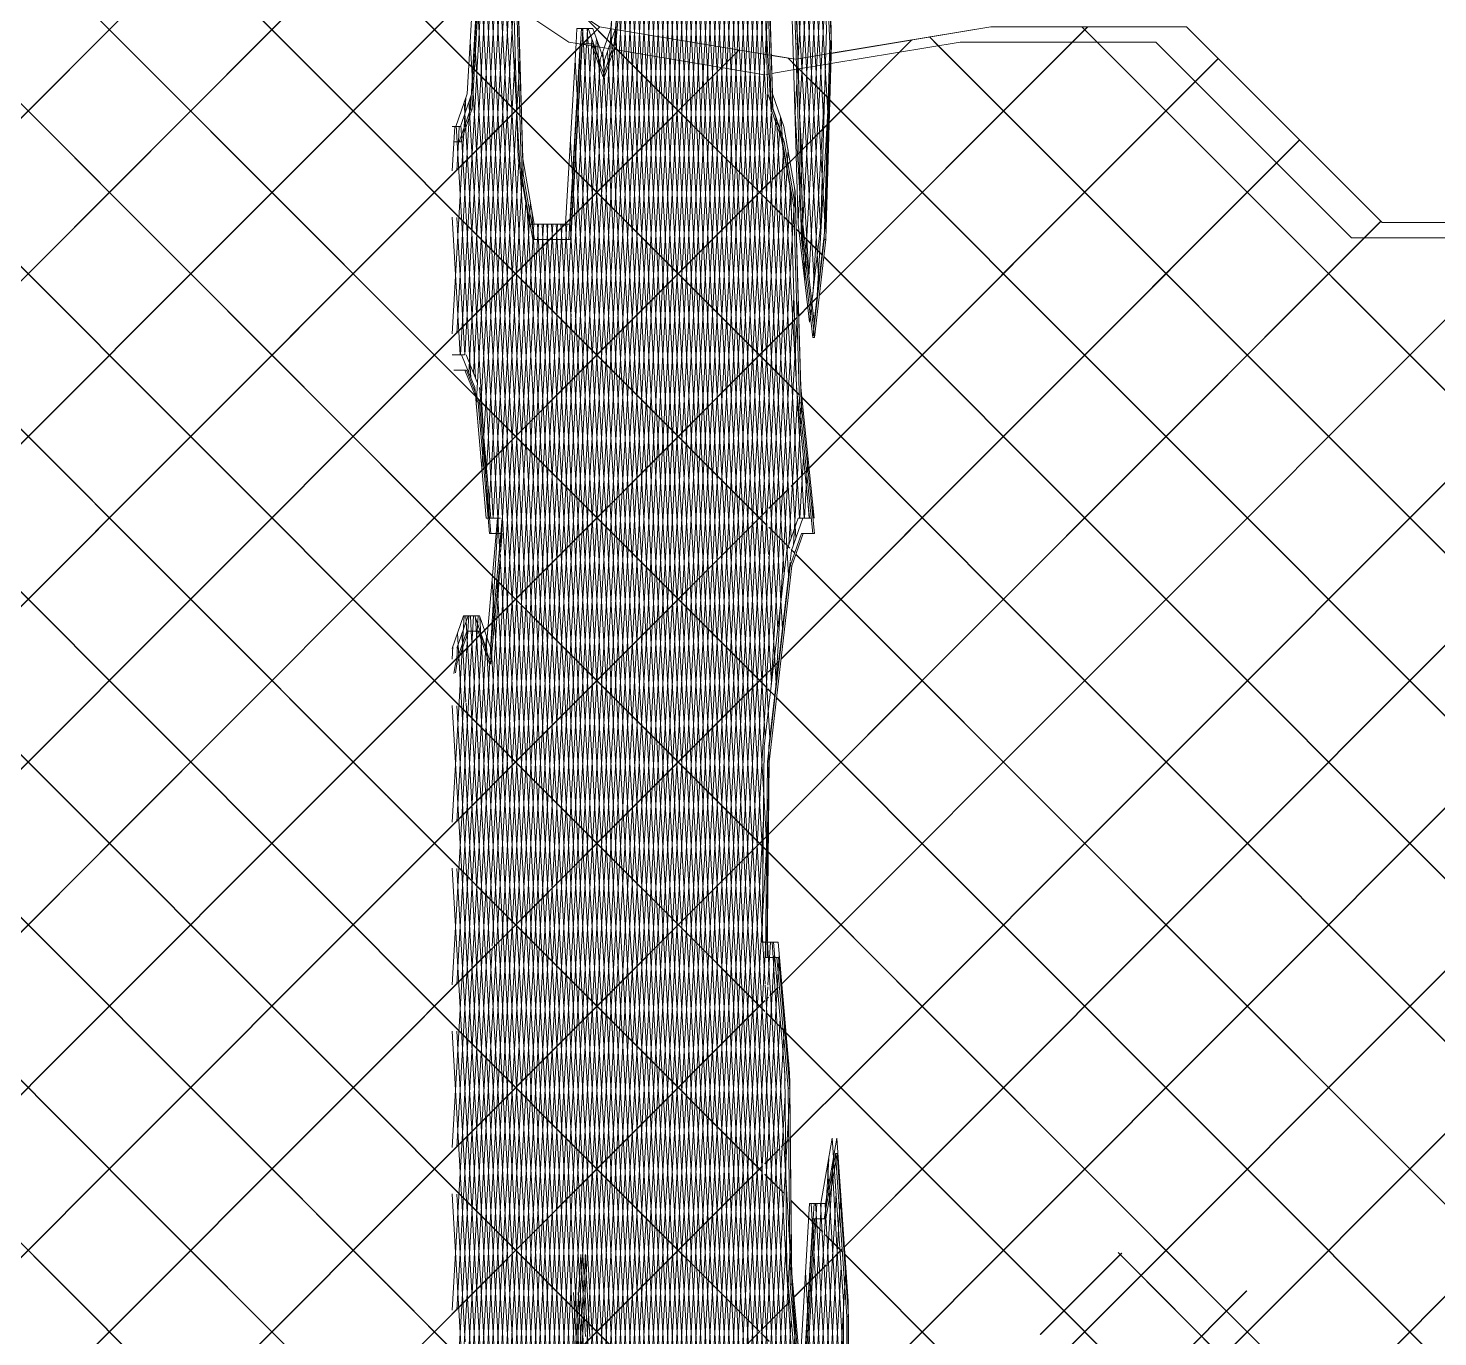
# Model space of a CAD drawing. Header units: millimetres. Extents: x -12186 to 152825, y -4386 to 9463.
# Drawn here: x 121630 to 122309, y 4770 to 5401 of the extents above; entities that cross this region are included whole.
import ezdxf

# ---------------------------------------------------------------- set-up
doc = ezdxf.new("R2010")
doc.units = ezdxf.units.MM
doc.layers.add('G-IMPT', color=8, linetype='Continuous', lineweight=5)
doc.layers.add('L-PLNT', color=71, linetype='Continuous', lineweight=5)

# ---------------------------------------------------------------- blocks, each defined once
blk = doc.blocks.new('SVA_Shades of Green Tree - Australian_Tree_based_on_Leopard_Tree_2901-V502-Section 4')
at = {"layer": 'G-IMPT'}
for p, q in [((-37529.92, 5079.98), (-38422.83, 5974.38)), ((-37530.05, 5079.98), (-38420.48, 5971.9)), ((-37530.71, 5067.74), (-37478.25, 5973.54)), ((-37528.49, 5067.74), (-37476.51, 5965.41)), ((-37449.4, 5111.18), (-37498.95, 5966.86)), ((-37456.48, 4684.45), (-37530.04, 5954.66)), ((-37452.43, 5085.05), (-37503.08, 5959.69)), ((-37453.82, 5147.27), (-37500.58, 5954.88)), ((-37447.18, 5111.18), (-37496.31, 5959.46)), ((-37530.05, 5001.55), (-38475.28, 5948.37)), ((-37529.92, 5001.55), (-38475.15, 5948.37)), ((-37530.05, 5315.26), (-38161.72, 5947.99)), ((-37529.92, 5315.26), (-38161.59, 5947.99)), ((-37454.26, 4684.45), (-37527.66, 5951.79)), ((-37530.71, 4989.31), (-37475.21, 5947.52)), ((-37530.71, 5303.02), (-37493.4, 5947.14)), ((-37455.45, 5058.91), (-37506.77, 5944.96)), ((-37453.24, 5058.91), (-37504.48, 5943.74)), ((-37446.37, 5137.32), (-37492.99, 5942.42)), ((-37528.49, 4989.31), (-37473.5, 5938.8)), ((-37528.49, 5303.02), (-37491.69, 5938.42)), ((-37637.87, 5031.12), (-38522.27, 5917)), ((-37552.4, 4945.63), (-38522.14, 5917)), ((-37530.05, 5236.83), (-38208.7, 5916.62)), ((-37529.92, 5236.83), (-38208.57, 5916.62)), ((-37530.71, 5224.59), (-37490.68, 5915.78)), ((-37528.74, 4944.79), (-37472.49, 5916.16)), ((-37456.48, 4998.27), (-37509.79, 5918.82)), ((-37454.74, 5006.39), (-37507.5, 5917.46)), ((-37528.49, 5224.59), (-37488.97, 5907.06)), ((-37526.53, 4944.79), (-37470.78, 5907.44)), ((-37453.39, 4709.57), (-37522.77, 5907.68)), ((-37529.92, 5158.4), (-38275.07, 5904.8)), ((-37530.64, 5147.27), (-37486.82, 5903.95)), ((-37450.83, 4743.73), (-37518.02, 5903.95)), ((-37448.26, 4777.89), (-37513.48, 5903.95)), ((-37442.87, 5155.24), (-37486.22, 5903.95)), ((-37604.6, 4919.49), (-38581.42, 5897.96)), ((-37604.73, 4919.49), (-38577.32, 5893.72)), ((-37530.05, 5158.4), (-38267.81, 5897.4)), ((-37528.52, 5145.62), (-37485.03, 5896.56)), ((-37525.71, 4918.65), (-37469.05, 5897.11)), ((-37451.18, 4709.57), (-37519.92, 5896.56)), ((-37448.61, 4743.73), (-37515.37, 5896.56)), ((-37444.16, 5137.32), (-37488.09, 5896.07)), ((-37452.53, 5360.39), (-37483.58, 5896.56)), ((-37478.46, 4985.62), (-37530.71, 5887.77)), ((-37476.25, 4985.62), (-37528.49, 5887.77)), ((-37523.5, 4918.65), (-37467.29, 5889.24)), ((-37655.19, 4891.61), (-38637.1, 5875.17)), ((-37655.06, 4891.61), (-38636.98, 5875.17)), ((-37522.79, 4890.76), (-37465.83, 5874.33)), ((-37520.57, 4890.76), (-37464.21, 5864.1)), ((-37705.31, 4863.38), (-38648.29, 5807.95)), ((-37705.18, 4863.38), (-38648.17, 5807.95)), ((-37481.81, 4964.99), (-37530.71, 5809.34)), ((-37479.59, 4964.99), (-37528.49, 5809.34)), ((-37519.88, 4862.54), (-37465.18, 5807.11)), ((-37428.81, 5304.62), (-37454.82, 5753.84)), ((-37426.76, 5307.56), (-37452.61, 5753.84)), ((-37517.66, 4862.54), (-37468.22, 5716.29)), ((-37497.26, 4861.01), (-37448.68, 5699.9)), ((-37431.84, 5278.48), (-37456.34, 5701.56)), ((-37429.62, 5278.48), (-37454.12, 5701.56)), ((-37495.04, 4861.01), (-37446.96, 5691.3)), ((-37507.85, 4991.9), (-37467.45, 5689.44)), ((-37505.63, 4991.9), (-37465.79, 5679.94)), ((-37496.19, 4801.04), (-37445.66, 5673.66)), ((-37427.19, 5355.16), (-37445.62, 5673.34)), ((-37493.98, 4801.04), (-37443.93, 5665.16)), ((-37483.19, 4910.37), (-37526.14, 5652.07)), ((-37480.97, 4910.37), (-37523.76, 5649.2)), ((-37425.25, 5359.83), (-37441.63, 5642.69)), ((-38342.94, 4827.56), (-37534.4, 5637.45)), ((-37482.88, 4826.71), (-37529.79, 5636.6)), ((-37503.86, 4982.38), (-37465.8, 5639.54)), ((-38343.07, 4827.56), (-37541.91, 5630.05)), ((-37480.67, 4826.71), (-37527.17, 5629.6)), ((-37501.64, 4982.38), (-37464.13, 5630.04)), ((-37501.51, 4944.44), (-37464.15, 5589.64)), ((-37499.17, 4906.5), (-37459.62, 5589.43)), ((-37496.95, 4906.5), (-37457.83, 5582.03)), ((-37499.3, 4944.44), (-37462.51, 5579.68)), ((-37441.1, 5360.2), (-37430.84, 5537.4)), ((-37438.88, 5360.2), (-37429.25, 5526.62)), ((-37455.45, 4940.29), (-37489.37, 5525.91)), ((-37439.59, 5307.92), (-37429.66, 5479.23)), ((-37307.83, 4766.41), (-36595.25, 5480.18)), ((-37307.95, 4766.41), (-36602.76, 5472.79)), ((-37266.08, 4729.79), (-36518.81, 5478.32)), ((-37437.37, 5307.92), (-37427.98, 5470.03)), ((-37266.21, 4729.79), (-36527.36, 5469.88)), ((-37199.53, 4718.03), (-36451.7, 5467.12)), ((-38315.8, 4776.31), (-37629.06, 5464.21)), ((-37522.06, 5463.61), (-37527.52, 5400.71)), ((-37484.46, 4775.47), (-37524.29, 5463.36)), ((-37482.24, 4775.47), (-37522.08, 5463.36)), ((-38315.92, 4776.31), (-37639.49, 5453.89)), ((-37199.66, 4718.03), (-36460.25, 5458.68)), ((-38287.6, 4726.13), (-37582.07, 5432.84)), ((-37486.09, 4725.28), (-37527.02, 5432)), ((-37483.88, 4725.28), (-37524.8, 5431.84)), ((-37436.6, 5281), (-37427.6, 5436.46)), ((-37434.39, 5281), (-37425.92, 5427.26)), ((-38287.73, 4726.13), (-37592.5, 5422.52)), ((-37602.28, 5243.44), (-37591.93, 5422.15)), ((-37600.07, 5243.44), (-37589.8, 5420.72)), ((-37598.24, 5234.86), (-37587.56, 5419.23)), ((-37593.64, 5423.28), (-37596.77, 5369.26)), ((-37551.57, 4679.43), (-37594.68, 5423.98)), ((-37549.35, 4679.43), (-37592.38, 5422.44)), ((-37549.21, 4717.19), (-37589.96, 5420.83)), ((-37547, 4717.19), (-37587.66, 5419.29)), ((-37482.34, 4961.68), (-37455.66, 5422.49)), ((-37596.02, 5234.86), (-37585.43, 5417.8)), ((-37594.6, 5219.23), (-37583.19, 5416.31)), ((-37592.39, 5219.23), (-37581.06, 5414.89)), ((-37591.88, 5187.86), (-37578.82, 5413.39)), ((-37589.66, 5187.86), (-37576.68, 5411.97)), ((-37545.35, 4728.95), (-37585.23, 5417.67)), ((-37543.14, 4728.95), (-37582.93, 5416.14)), ((-37542.93, 4765.56), (-37580.51, 5414.52)), ((-37557.38, 5053.32), (-37578.21, 5412.98)), ((-37480.13, 4961.68), (-37454, 5412.89)), ((-37528.54, 5392.17), (-37543.05, 5406.71)), ((-37528.51, 5392.27), (-37542.92, 5406.71)), ((-37530.71, 5381.45), (-37529.29, 5405.86)), ((-37528.49, 5381.45), (-37527.12, 5405.08)), ((-37936.36, 4999.54), (-37535.04, 5401.53)), ((-37543.66, 5393.1), (-37543.22, 5400.71)), ((-37543.59, 5393.09), (-37535.17, 5401.53)), ((-37542.93, 5392.98), (-37543.38, 5400.71)), ((-37541.43, 5393.31), (-37541, 5400.71)), ((-37540.73, 5393.31), (-37541.16, 5400.71)), ((-37527.52, 5400.71), (-37530.91, 5390.97)), ((-37506.47, 4998.69), (-37529.75, 5400.68)), ((-37527.54, 5400.27), (-37453.28, 5387.88)), ((-37527.54, 5400.25), (-37453.28, 5387.86)), ((-37504.25, 4998.69), (-37527.52, 5400.48)), ((-37429.39, 5272.07), (-37300.12, 5401.55)), ((-37307.63, 5394.16), (-37300.25, 5401.55)), ((-37295.63, 5394.16), (-37303.01, 5401.55)), ((-36833.81, 4931.68), (-37302.88, 5401.55)), ((-37936.48, 4999.54), (-37543.59, 5393.09)), ((-37570.59, 4929.51), (-37597.52, 5394.53)), ((-37568.38, 4929.51), (-37595.31, 5394.53)), ((-37570.43, 4930.84), (-37543.66, 5393.1)), ((-37567.4, 4904.71), (-37539.16, 5392.35)), ((-37544.36, 5393.22), (-37549.39, 5306.35)), ((-37548.91, 5264.17), (-37541.46, 5392.73)), ((-37530.71, 5181.92), (-37542.93, 5392.98)), ((-37528.49, 5181.92), (-37540.69, 5392.6)), ((-37539.16, 5392.35), (-37538.96, 5395.78)), ((-37538.34, 5392.21), (-37538.47, 5394.36)), ((-37530.71, 5260.34), (-37538.34, 5392.21)), ((-37537.09, 5389.73), (-37536.96, 5391.98)), ((-37536.96, 5391.98), (-37536.74, 5395.78)), ((-37536.11, 5391.84), (-37536.25, 5394.36)), ((-37535.76, 5385.9), (-37536.11, 5391.84)), ((-37452.79, 5316.42), (-37528.06, 5391.82)), ((-37526.63, 5390.26), (-37528.05, 5391.68)), ((-37429.37, 5272.21), (-37307.63, 5394.16)), ((-37424.64, 5355.25), (-37384.76, 5395.2)), ((-37390.81, 5389.27), (-37384.89, 5395.2)), ((-37372.16, 5392.38), (-37376.39, 5396.62)), ((-36886.01, 4905.55), (-37376.26, 5396.62)), ((-36886.14, 4905.55), (-37372.16, 5392.38)), ((-37183.09, 5281.43), (-37295.63, 5394.16)), ((-37588.67, 5164.81), (-37575.81, 5386.92)), ((-37574.15, 5377.32), (-37573.66, 5385.82)), ((-37565.18, 4904.71), (-37537.2, 5387.91)), ((-37564.37, 4878.57), (-37535.01, 5385.55)), ((-37530.71, 5103.49), (-37547.03, 5385.36)), ((-37542.03, 5337.24), (-37544.81, 5385.36)), ((-37537.2, 5387.91), (-37537.09, 5389.73)), ((-37535.61, 5383.35), (-37535.76, 5385.9)), ((-37530.71, 5338.77), (-37533.64, 5389.48)), ((-37533.19, 5378.81), (-37532.8, 5385.55)), ((-37531.15, 5384.67), (-37531.43, 5389.48)), ((-37528.49, 5338.77), (-37531.15, 5384.67)), ((-37529.92, 5328.22), (-37467.92, 5390.33)), ((-37452.79, 5316.29), (-37526.63, 5390.26)), ((-37476.48, 5381.89), (-37468.05, 5390.33)), ((-37452.53, 5387.76), (-37440.96, 5385.83)), ((-37452.53, 5387.74), (-37441.09, 5385.83)), ((-37440.36, 5382.27), (-37444.47, 5386.39)), ((-37440.36, 5382.41), (-37444.34, 5386.39)), ((-37440.46, 5385.93), (-37424.41, 5388.61)), ((-37440.46, 5385.91), (-37424.42, 5388.59)), ((-37434.86, 5188.16), (-37237.15, 5386.2)), ((-37424.64, 5355.38), (-37390.81, 5389.27)), ((-37248.31, 5375.16), (-37237.28, 5386.2)), ((-37586.45, 5164.81), (-37574.15, 5377.32)), ((-37563.36, 4817.56), (-37530.71, 5381.45)), ((-37562.15, 4878.57), (-37533.26, 5377.59)), ((-37561.15, 4817.56), (-37528.49, 5381.45)), ((-37528.49, 5260.34), (-37535.61, 5383.35)), ((-37530.05, 5328.22), (-37476.48, 5381.89)), ((-37425.04, 5367.06), (-37440.36, 5382.41)), ((-37425.04, 5366.93), (-37439.27, 5381.18)), ((-37434.87, 5188.28), (-37248.31, 5375.16)), ((-37432.58, 5272.09), (-37426.62, 5374.96)), ((-37425.22, 5360.94), (-37424.4, 5374.96)), ((-37606.24, 5253.62), (-37599.65, 5367.34)), ((-37588.76, 5164.81), (-37600.37, 5365.27)), ((-37597.87, 5360.47), (-37598.15, 5365.27)), ((-37597.83, 5360.61), (-37597.44, 5367.34)), ((-37476.46, 4984.83), (-37454.15, 5370.21)), ((-37452.41, 5361.86), (-37451.99, 5369.11)), ((-36938.34, 4879.41), (-37424.33, 5366.21)), ((-36938.22, 4879.41), (-37424.32, 5366.34)), ((-37604.01, 5253.75), (-37597.83, 5360.61)), ((-37586.54, 5164.81), (-37597.87, 5360.47)), ((-37475.33, 4926.01), (-37450.3, 5358.26)), ((-37474.25, 4984.83), (-37452.53, 5359.77)), ((-37452.5, 5360.34), (-37452.43, 5361.59)), ((-37440.65, 5155.24), (-37452.49, 5359.74)), ((-37438.88, 5164.81), (-37450.04, 5357.52)), ((-37448.43, 5352.21), (-37448.08, 5358.26)), ((-37447.33, 5349.06), (-37447.82, 5357.52)), ((-37436.44, 5279.63), (-37441.09, 5359.86)), ((-37434.23, 5279.63), (-37438.88, 5359.86)), ((-37430.36, 5272.09), (-37425.22, 5360.94)), ((-37424.98, 5355.16), (-37425.25, 5359.83)), ((-37606.24, 5332.05), (-37604.99, 5353.53)), ((-37597.21, 5232.33), (-37604.26, 5354.07)), ((-37603.21, 5346.13), (-37602.78, 5353.53)), ((-37601.77, 5349.27), (-37602.05, 5354.07)), ((-37473.11, 4926.01), (-37448.54, 5350.39)), ((-37448.54, 5350.39), (-37448.43, 5352.21)), ((-37439.16, 5340.84), (-37425.4, 5354.62)), ((-37439.15, 5340.71), (-37425.4, 5354.49)), ((-37604.01, 5332.18), (-37603.21, 5346.13)), ((-37595, 5232.33), (-37601.77, 5349.27)), ((-37530.71, 5025.06), (-37549.3, 5346.15)), ((-37528.49, 5025.06), (-37547.09, 5346.15)), ((-37447.89, 5096.68), (-37197.99, 5347)), ((-37447.19, 5346.51), (-37447.33, 5349.06)), ((-37447.07, 5344.48), (-37447.19, 5346.51)), ((-37436.66, 5164.81), (-37447.01, 5343.44)), ((-37209.15, 5335.95), (-37198.12, 5347)), ((-37601.61, 4862.84), (-37574.18, 5336.62)), ((-37572.14, 5333.54), (-37571.96, 5336.62)), ((-37528.49, 5103.49), (-37542.01, 5336.95)), ((-37510, 4981.27), (-37530.71, 5338.77)), ((-37507.79, 4981.27), (-37528.49, 5338.77)), ((-37474.19, 4867.2), (-37446.68, 5342.21)), ((-37444.94, 5333.99), (-37444.77, 5336.95)), ((-37444.76, 5337.17), (-37444.47, 5342.21)), ((-37444.47, 5335.52), (-37439.16, 5340.84)), ((-37444.45, 5335.41), (-37439.15, 5340.71)), ((-37572.44, 5328.4), (-37572.14, 5333.54)), ((-37471.98, 4867.2), (-37444.94, 5333.99)), ((-37452.06, 5327.92), (-37447.15, 5332.83)), ((-37452.06, 5327.79), (-37447.15, 5332.7)), ((-37447.87, 5096.83), (-37209.15, 5335.95)), ((-37446.82, 5333.16), (-37445.1, 5334.89)), ((-37446.82, 5333.03), (-37445.08, 5334.78)), ((-37875.58, 4982.11), (-37530.05, 5328.22)), ((-37875.45, 4982.11), (-37529.92, 5328.22)), ((-37582.87, 5148.34), (-37572.44, 5328.4)), ((-37530.05, 5249.79), (-37452.72, 5327.25)), ((-37529.92, 5249.79), (-37452.72, 5327.12)), ((-37442.92, 5313.11), (-37443.57, 5324.32)), ((-37440.71, 5313.11), (-37441.36, 5324.32)), ((-37598.21, 4843.19), (-37570.77, 5317.02)), ((-37568.85, 5311.98), (-37568.56, 5317.02)), ((-37470.72, 4848.71), (-37443.28, 5322.61)), ((-37441.52, 5314.68), (-37441.35, 5317.57)), ((-37441.35, 5317.57), (-37441.06, 5322.61)), ((-37602.4, 5243.44), (-37606.24, 5309.75)), ((-37603.84, 5306.58), (-37604.01, 5309.62)), ((-37541.49, 4819.22), (-37570.1, 5313.14)), ((-37569.03, 5308.8), (-37568.85, 5311.98)), ((-37567.3, 5303.07), (-37567.88, 5313.14)), ((-37523.24, 5308.43), (-37530.05, 5315.26)), ((-37523.24, 5308.56), (-37529.92, 5315.26)), ((-37468.51, 4848.71), (-37441.6, 5313.23)), ((-37447.31, 5310.94), (-37451.89, 5315.52)), ((-37447.31, 5310.81), (-37451.89, 5315.39)), ((-37441.69, 5305.3), (-37446.41, 5310.04)), ((-37441.69, 5305.18), (-37446.41, 5309.91)), ((-37332.69, 4820.06), (-36843.33, 5310.24)), ((-37332.56, 4820.06), (-36839.47, 5313.98)), ((-37600.18, 5243.44), (-37603.81, 5306.17)), ((-37596, 4843.19), (-37569.03, 5308.8)), ((-37595.47, 4733.66), (-37562.31, 5306.35)), ((-37594.26, 4676.15), (-37557.76, 5306.35)), ((-37591.4, 4647.11), (-37553.22, 5306.35)), ((-37586.99, 4958.54), (-37566.85, 5306.35)), ((-37567.06, 5298.96), (-37567.3, 5303.07)), ((-37539.44, 4862.13), (-37565.16, 5306.35)), ((-37565.06, 5298.96), (-37564.63, 5306.35)), ((-37562.52, 5298.96), (-37562.95, 5306.35)), ((-37562.86, 4747.85), (-37530.71, 5303.02)), ((-37560.64, 4747.85), (-37528.49, 5303.02)), ((-37536.97, 4897.97), (-37560.62, 5306.35)), ((-37560.52, 5298.96), (-37560.09, 5306.35)), ((-37557.98, 5298.96), (-37558.41, 5306.35)), ((-37534.51, 4933.82), (-37556.08, 5306.35)), ((-37555.98, 5298.96), (-37555.55, 5306.35)), ((-37553.44, 5298.96), (-37553.86, 5306.35)), ((-37532.04, 4969.66), (-37551.57, 5306.95)), ((-37551.44, 5298.96), (-37551.01, 5306.35)), ((-37529.82, 4969.66), (-37549.36, 5306.95)), ((-37438.97, 5224.15), (-37523.19, 5308.51)), ((-37438.96, 5224.02), (-37523.18, 5308.38)), ((-37453.95, 5012.18), (-37158.84, 5307.79)), ((-37447.91, 4939.81), (-37081.14, 5307.19)), ((-37437.83, 5301.44), (-37440.55, 5304.16)), ((-37437.83, 5301.31), (-37440.54, 5304.03)), ((-37426.59, 5304.62), (-37426.76, 5307.56)), ((-37410.53, 4898.82), (-37002.84, 5307.19)), ((-37368.02, 4862.97), (-36924.54, 5307.19)), ((-37166.94, 5299.8), (-37158.96, 5307.79)), ((-37594.61, 4788.64), (-37565.06, 5298.96)), ((-37593.26, 4733.66), (-37560.52, 5298.96)), ((-37592.04, 4676.15), (-37555.98, 5298.96)), ((-37589.18, 4647.11), (-37551.44, 5298.96)), ((-37539.28, 4819.22), (-37567.06, 5298.96)), ((-37537.22, 4862.13), (-37562.52, 5298.96)), ((-37534.76, 4897.97), (-37557.98, 5298.96)), ((-37532.29, 4933.82), (-37553.44, 5298.96)), ((-37453.94, 5012.31), (-37166.94, 5299.8)), ((-37447.92, 4939.92), (-37088.65, 5299.8)), ((-37427.88, 5291.47), (-37437.83, 5301.44)), ((-37427.89, 5291.36), (-37437.83, 5301.31)), ((-37410.66, 4898.82), (-37010.35, 5299.8)), ((-37368.15, 4862.97), (-36932.05, 5299.8)), ((-36955.73, 4818.4), (-37427.23, 5290.69)), ((-36955.6, 4818.4), (-37427.22, 5290.81)), ((-36833.93, 4931.68), (-37182.5, 5280.84)), ((-37452.56, 5083.92), (-37441.71, 5271.21)), ((-37440.05, 5261.61), (-37439.56, 5270.11)), ((-37434.28, 5267.3), (-37430.21, 5271.38)), ((-37434.26, 5267.19), (-37430.22, 5271.23)), ((-37568.21, 4930.84), (-37548.97, 5263.05)), ((-37439.33, 5262.24), (-37434.28, 5267.3)), ((-37439.33, 5262.11), (-37434.26, 5267.19)), ((-37512.8, 4951.17), (-37530.71, 5260.34)), ((-37529.87, 5171.41), (-37440.05, 5261.39)), ((-37510.59, 4951.17), (-37528.49, 5260.34)), ((-37515.99, 5185.45), (-37440.05, 5261.52)), ((-37450.34, 5083.92), (-37440.05, 5261.61)), ((-37827.33, 4952.02), (-37530.05, 5249.79)), ((-37827.2, 4952.02), (-37529.92, 5249.79)), ((-37604.01, 5243.44), (-37600.31, 5243.44)), ((-37599.5, 5243.44), (-37593.99, 5229.85)), ((-37454.6, 5161.25), (-37530.05, 5236.83)), ((-37454.6, 5161.38), (-37529.92, 5236.83)), ((-37593.12, 5227.72), (-37587.66, 5164.81)), ((-37565.43, 4624.95), (-37530.71, 5224.59)), ((-37563.22, 4624.95), (-37528.49, 5224.59)), ((-37444.09, 5151.73), (-37439.97, 5222.93)), ((-36964.31, 4748.69), (-37438.21, 5223.39)), ((-36964.43, 4748.69), (-37438.2, 5223.26)), ((-37437.98, 5218.96), (-37437.75, 5222.93)), ((-37441.87, 5151.73), (-37438.25, 5214.33)), ((-37438.25, 5214.33), (-37437.98, 5218.96)), ((-37438.79, 5164.81), (-37437.07, 5194.42)), ((-37435.09, 5190.45), (-37434.86, 5194.42)), ((-37443.01, 5180.13), (-37435.54, 5187.61)), ((-37443.01, 5180), (-37435.53, 5187.49)), ((-37435.36, 5185.82), (-37435.09, 5190.45)), ((-37514.75, 4906.36), (-37530.71, 5181.92)), ((-37529.88, 5171.54), (-37516.11, 5185.33)), ((-37512.53, 4906.36), (-37528.49, 5181.92)), ((-37436.57, 5164.81), (-37435.36, 5185.82)), ((-37453.64, 5169.48), (-37444.08, 5179.06)), ((-37453.64, 5169.35), (-37444.08, 5178.93)), ((-37793.77, 4907.21), (-37530.05, 5171.36)), ((-37793.64, 4907.21), (-37529.92, 5171.36)), ((-37530.05, 5092.94), (-37454.62, 5168.5)), ((-37529.92, 5092.94), (-37454.61, 5168.37)), ((-37434.34, 5164.81), (-37434.69, 5170.87)), ((-37432.12, 5164.81), (-37432.47, 5170.87)), ((-37582.19, 5164.81), (-37587.66, 5101.91)), ((-37587.66, 5164.81), (-37582.9, 5164.81)), ((-37443.57, 5150.33), (-37453.69, 5160.47)), ((-37443.56, 5150.2), (-37453.69, 5160.34)), ((-37434.25, 5164.81), (-37434.18, 5165.9)), ((-37432.03, 5164.81), (-37431.97, 5165.9)), ((-37454.9, 5083.25), (-37529.63, 5158.11)), ((-37525.85, 5154.19), (-37529.63, 5157.98)), ((-37599.4, 4862.84), (-37582.93, 5147.27)), ((-37564.13, 4568.94), (-37530.64, 5147.27)), ((-37454.89, 5083.12), (-37524.77, 5153.11)), ((-37450.21, 5085.05), (-37453.77, 5146.5)), ((-37441.22, 5147.98), (-37442.95, 5149.71)), ((-37441.26, 5147.89), (-37442.95, 5149.59)), ((-36920.04, 4625.79), (-37440.64, 5147.27)), ((-36919.91, 4625.79), (-37440.51, 5147.27)), ((-37561.92, 4568.94), (-37528.52, 5145.62)), ((-37573.68, 4904.42), (-37587.02, 5134.76)), ((-37571.46, 4904.42), (-37584.79, 5134.6)), ((-37606.24, 4939.91), (-37595.94, 5117.63)), ((-37606.24, 5018.33), (-37600.48, 5117.63)), ((-37578.95, 4760.14), (-37599.65, 5117.63)), ((-37598.7, 5110.24), (-37598.27, 5117.63)), ((-37597.01, 5110.24), (-37597.44, 5117.63)), ((-37578.65, 4833.34), (-37595.06, 5116.84)), ((-37594.16, 5110.24), (-37593.73, 5117.63)), ((-37592.36, 5108.38), (-37592.85, 5116.84)), ((-37606.24, 4861.48), (-37591.96, 5107.92)), ((-37604.01, 4940.04), (-37594.16, 5110.24)), ((-37580.88, 4715.05), (-37603.71, 5109.28)), ((-37601.22, 5104.47), (-37601.5, 5109.28)), ((-37599.31, 5099.65), (-37598.7, 5110.24)), ((-37594.51, 5067.08), (-37597.01, 5110.24)), ((-37592.21, 5105.83), (-37592.36, 5108.38)), ((-37576.43, 4833.34), (-37592.21, 5105.83)), ((-37590.1, 5101.88), (-37589.75, 5107.92)), ((-37606.24, 5096.76), (-37605.87, 5103.06)), ((-37604.01, 5096.89), (-37603.66, 5103.06)), ((-37604.01, 4861.61), (-37590.2, 5100.05)), ((-37604.01, 5018.46), (-37599.33, 5099.39)), ((-37599.57, 5076.11), (-37601.22, 5104.47)), ((-37590.2, 5100.05), (-37590.1, 5101.88)), ((-37576.77, 4879.33), (-37589.74, 5103.39)), ((-37574.55, 4879.33), (-37587.52, 5103.24)), ((-37516.69, 4861.56), (-37530.71, 5103.49)), ((-37514.48, 4861.56), (-37528.49, 5103.49)), ((-37760.2, 4862.4), (-37530.05, 5092.94)), ((-37760.07, 4862.4), (-37529.92, 5092.94)), ((-37454.1, 5090.46), (-37448.89, 5095.67)), ((-37454.09, 5090.59), (-37448.9, 5095.8)), ((-37530.05, 5014.51), (-37454.99, 5089.69)), ((-37529.92, 5014.51), (-37454.99, 5089.57)), ((-37454.76, 5004.55), (-37530.05, 5079.98)), ((-37454.76, 5004.68), (-37529.92, 5079.98)), ((-37450.67, 5079.02), (-37454.14, 5082.49)), ((-37450.69, 5078.9), (-37454.14, 5082.37)), ((-37583.07, 4674.39), (-37606.24, 5074.46)), ((-37580.85, 4674.39), (-37604.01, 5074.33)), ((-37595.57, 5007.04), (-37599.54, 5075.52)), ((-36942.42, 4569.78), (-37450.03, 5078.24)), ((-36942.29, 4569.78), (-37450.01, 5078.36)), ((-37576.73, 4760.14), (-37594.48, 5066.61)), ((-37551.39, 4710.55), (-37530.71, 5067.74)), ((-37549.18, 4710.55), (-37528.49, 5067.74)), ((-37540.71, 4765.56), (-37557.38, 5053.3)), ((-37454.64, 4960.37), (-37453.75, 5052.5)), ((-37552.53, 4945.63), (-37637.55, 5030.8)), ((-37523.11, 4893.9), (-37530.71, 5025.06)), ((-37520.9, 4893.9), (-37528.49, 5025.06)), ((-37466.67, 4840.18), (-37456.28, 5019.66)), ((-37454.72, 5008.29), (-37454.06, 5019.66)), ((-37649.48, 4894.75), (-37529.92, 5014.51)), ((-37586.87, 4957.6), (-37530.05, 5014.51)), ((-37495.68, 4970.51), (-37454.69, 5011.57)), ((-37495.56, 4970.51), (-37454.69, 5011.44)), ((-37578.67, 4715.05), (-37595.51, 5005.9)), ((-37464.46, 4840.18), (-37454.72, 5008.29)), ((-37454.27, 4998.27), (-37454.74, 5006.39)), ((-37161.96, 4711.39), (-37454.03, 5003.95)), ((-37162.09, 4711.39), (-37454.03, 5003.82)), ((-37500.32, 4971.77), (-37530.05, 5001.55)), ((-37500.19, 4971.77), (-37529.92, 5001.55)), ((-37496.71, 4830.15), (-37506.47, 4998.69)), ((-37494.49, 4830.15), (-37504.25, 4998.69)), ((-37752.75, 4832.47), (-37912.75, 4992.75)), ((-37752.62, 4832.47), (-37912.62, 4992.75)), ((-37599.1, 4872.85), (-37606.24, 4996.03)), ((-37596.89, 4872.85), (-37604.01, 4995.9)), ((-37517.13, 4831.63), (-37507.85, 4991.9)), ((-37514.91, 4831.63), (-37505.63, 4991.9)), ((-37531.77, 4970.92), (-37530.71, 4989.31)), ((-37529.56, 4970.92), (-37528.49, 4989.31)), ((-37483.05, 4871.16), (-37476.46, 4984.83)), ((-37480.83, 4871.16), (-37474.25, 4984.83)), ((-37475.49, 4934.24), (-37478.46, 4985.62)), ((-37473.27, 4934.24), (-37476.25, 4985.62)), ((-37790.66, 4792.03), (-37981.54, 4983.23)), ((-37790.54, 4792.03), (-37981.41, 4983.23)), ((-37514.93, 4791.18), (-37503.86, 4982.38)), ((-37512.71, 4791.18), (-37501.64, 4982.38)), ((-37495.46, 4730.22), (-37510, 4981.27)), ((-37493.25, 4730.22), (-37507.79, 4981.27)), ((-37542.3, 4789.1), (-37531.77, 4970.92)), ((-37540.08, 4789.1), (-37529.56, 4970.92)), ((-37530.05, 4936.08), (-37495.68, 4970.51)), ((-37529.92, 4936.08), (-37495.56, 4970.51)), ((-37455.66, 4927.03), (-37500.32, 4971.77)), ((-37455.66, 4927.16), (-37500.19, 4971.77)), ((-37530.71, 4946.63), (-37532.04, 4969.66)), ((-37528.49, 4946.63), (-37529.82, 4969.66)), ((-37466.26, 4696.42), (-37481.81, 4964.99)), ((-37464.04, 4696.42), (-37479.59, 4964.99)), ((-37649.61, 4894.75), (-37587.47, 4956.99)), ((-37596.83, 4788.64), (-37587.04, 4957.6)), ((-37483.31, 4944.97), (-37482.34, 4961.68)), ((-37481.1, 4944.97), (-37480.13, 4961.68)), ((-37466.46, 4765.49), (-37455.17, 4960.37)), ((-37445.7, 4812.05), (-37454.29, 4960.37)), ((-37453.38, 4952.97), (-37452.96, 4960.37)), ((-37451.65, 4952.97), (-37452.08, 4960.37)), ((-37484.79, 4467.56), (-37512.8, 4951.17)), ((-37482.58, 4467.56), (-37510.59, 4951.17)), ((-37466.24, 4690.8), (-37450.93, 4955.15)), ((-37454.15, 4939.67), (-37453.38, 4952.97)), ((-37443.59, 4813.78), (-37451.65, 4952.97)), ((-37449.22, 4946.43), (-37448.93, 4951.53)), ((-37448.93, 4951.53), (-37448.72, 4955.15)), ((-37530.05, 4923.12), (-37552.53, 4945.63)), ((-37529.92, 4923.12), (-37552.4, 4945.63)), ((-37495.52, 4339.01), (-37530.71, 4946.63)), ((-37530.71, 4910.88), (-37528.74, 4944.79)), ((-37493.3, 4339.01), (-37528.49, 4946.63)), ((-37528.49, 4910.88), (-37526.53, 4944.79)), ((-37512.73, 4750.74), (-37501.51, 4944.44)), ((-37510.51, 4750.74), (-37499.3, 4944.44)), ((-37495.49, 4734.7), (-37483.31, 4944.97)), ((-37493.28, 4734.7), (-37481.1, 4944.97)), ((-37464.02, 4690.8), (-37449.22, 4946.43)), ((-38125.27, 4339.86), (-37530.05, 4936.08)), ((-38125.14, 4339.86), (-37529.92, 4936.08)), ((-37464.24, 4765.49), (-37454.2, 4938.92)), ((-37446.05, 4777.89), (-37455.43, 4939.83)), ((-37453.17, 4934.66), (-37449.16, 4938.68)), ((-37453.04, 4934.66), (-37449.15, 4938.56)), ((-37578.84, 4785.46), (-37570.43, 4930.84)), ((-37576.63, 4785.46), (-37568.21, 4930.84)), ((-37563.25, 4802.82), (-37570.59, 4929.51)), ((-37561.04, 4802.82), (-37568.38, 4929.51)), ((-37530.71, 4868.2), (-37534.51, 4933.82)), ((-37528.49, 4868.2), (-37532.29, 4933.82)), ((-37530.05, 4857.65), (-37455.58, 4932.25)), ((-37529.92, 4857.65), (-37455.58, 4932.12)), ((-37470.53, 4848.71), (-37475.49, 4934.24)), ((-37468.32, 4848.71), (-37473.27, 4934.24)), ((-37455.06, 4932.76), (-37453.83, 4934)), ((-37455.06, 4932.64), (-37453.82, 4933.88)), ((-37456.86, 4849.81), (-37530.05, 4923.12)), ((-37456.86, 4849.93), (-37529.92, 4923.12)), ((-37484.99, 4759.13), (-37475.33, 4926.01)), ((-37482.78, 4759.13), (-37473.11, 4926.01)), ((-37462.06, 4684.45), (-37448.2, 4923.79)), ((-37453.12, 4924.61), (-37455.01, 4926.5)), ((-37453.11, 4924.47), (-37455, 4926.37)), ((-37446.77, 4918.26), (-37452.89, 4924.38)), ((-37446.76, 4918.11), (-37452.88, 4924.24)), ((-37446.2, 4920.16), (-37445.99, 4923.79)), ((-37602.79, 4858.15), (-37606.24, 4917.6)), ((-37530.05, 4844.69), (-37604.73, 4919.49)), ((-37529.92, 4844.69), (-37604.6, 4919.49)), ((-37600.58, 4858.15), (-37604.01, 4917.47)), ((-37530.71, 4832.45), (-37525.71, 4918.65)), ((-37528.49, 4832.45), (-37523.5, 4918.65)), ((-37446.5, 4915.07), (-37446.2, 4920.16)), ((-37318.67, 4789.94), (-37445.96, 4917.45)), ((-37318.8, 4789.94), (-37445.95, 4917.3)), ((-37542.89, 4700.43), (-37530.71, 4910.88)), ((-37540.68, 4700.43), (-37528.49, 4910.88)), ((-37458.36, 4481.64), (-37483.19, 4910.37)), ((-37456.69, 4491.06), (-37480.97, 4910.37)), ((-37459.85, 4684.45), (-37446.5, 4915.07)), ((-38130.54, 4569.87), (-37793.77, 4907.21)), ((-38130.41, 4569.87), (-37793.64, 4907.21)), ((-37603.38, 4283.36), (-37567.4, 4904.71)), ((-37601.17, 4283.36), (-37565.18, 4904.71)), ((-37563.27, 4724.73), (-37573.68, 4904.42)), ((-37561.06, 4724.73), (-37571.46, 4904.42)), ((-37495.21, 4569.03), (-37514.75, 4906.36)), ((-37493, 4569.03), (-37512.53, 4906.36)), ((-37510.53, 4710.29), (-37499.17, 4906.5)), ((-37508.31, 4710.29), (-37496.95, 4906.5)), ((-37445.88, 4893.58), (-37446.48, 4903.93)), ((-37443.67, 4893.58), (-37444.27, 4903.93)), ((-37530.71, 4789.77), (-37536.97, 4897.97)), ((-37528.49, 4789.77), (-37534.76, 4897.97)), ((-37443.35, 4866.07), (-37410.66, 4898.82)), ((-37443.35, 4865.94), (-37410.53, 4898.82)), ((-38170.96, 4372.53), (-37649.61, 4894.75)), ((-38170.83, 4372.53), (-37649.48, 4894.75)), ((-37530.05, 4766.26), (-37655.19, 4891.61)), ((-37529.92, 4766.26), (-37655.06, 4891.61)), ((-37530.71, 4754.02), (-37522.79, 4890.76)), ((-37528.49, 4754.02), (-37520.57, 4890.76)), ((-37492.87, 4371.68), (-37523.11, 4893.9)), ((-37490.65, 4371.68), (-37520.9, 4893.9)), ((-37442.79, 4803.1), (-37443.63, 4890.07)), ((-37457.52, 4684.45), (-37445.81, 4886.66)), ((-37444.19, 4876.43), (-37443.6, 4886.66)), ((-37602.73, 4216.14), (-37564.37, 4878.57)), ((-37600.52, 4216.14), (-37562.15, 4878.57)), ((-37564.71, 4671.08), (-37576.77, 4879.33)), ((-37562.49, 4671.08), (-37574.55, 4879.33)), ((-37455.31, 4684.45), (-37444.19, 4876.43)), ((-37598.85, 4868.58), (-37599.1, 4872.85)), ((-37585.36, 4635.52), (-37598.85, 4868.58)), ((-37596.64, 4868.58), (-37596.89, 4872.85)), ((-37583.14, 4635.52), (-37596.64, 4868.58)), ((-37498.17, 4306.34), (-37530.71, 4868.2)), ((-37495.95, 4306.34), (-37528.49, 4868.2)), ((-37493.38, 4692.67), (-37483.05, 4871.16)), ((-37491.17, 4692.67), (-37480.83, 4871.16)), ((-38052.24, 4569.87), (-37760.2, 4862.4)), ((-38052.11, 4569.87), (-37760.07, 4862.4)), ((-37637.85, 4795.81), (-37705.31, 4863.38)), ((-37529.92, 4687.83), (-37705.18, 4863.38)), ((-37606.24, 4783.05), (-37601.61, 4862.84)), ((-37604.01, 4783.18), (-37599.4, 4862.84)), ((-37530.71, 4711.34), (-37539.44, 4862.13)), ((-37528.49, 4711.34), (-37537.22, 4862.13)), ((-37530.71, 4675.59), (-37519.88, 4862.54)), ((-37528.49, 4675.59), (-37517.66, 4862.54)), ((-37499.75, 4569.03), (-37516.69, 4861.56)), ((-37497.54, 4569.03), (-37514.48, 4861.56)), ((-37492.54, 4550.33), (-37474.19, 4867.2)), ((-37490.33, 4550.33), (-37471.98, 4867.2)), ((-37447.7, 4861.71), (-37444.08, 4865.34)), ((-37447.69, 4861.6), (-37444.08, 4865.21)), ((-37417.66, 4813.37), (-37368.15, 4862.97)), ((-37417.65, 4813.25), (-37368.02, 4862.97)), ((-38079.59, 4307.19), (-37530.05, 4857.65)), ((-38079.46, 4307.19), (-37529.92, 4857.65)), ((-37595.41, 4730.59), (-37602.79, 4858.15)), ((-37593.19, 4730.59), (-37600.58, 4858.15)), ((-37508.52, 4666.54), (-37497.26, 4861.01)), ((-37506.31, 4666.54), (-37495.04, 4861.01)), ((-37455.58, 4853.82), (-37448.33, 4861.08)), ((-37455.58, 4853.69), (-37448.33, 4860.96)), ((-37448.75, 4443.8), (-37424.88, 4856)), ((-37423, 4850.26), (-37422.66, 4856)), ((-37530.05, 4779.22), (-37456.82, 4852.58)), ((-37529.92, 4779.22), (-37456.82, 4852.45)), ((-37489.74, 4520.35), (-37470.72, 4848.71)), ((-37487.52, 4520.35), (-37468.51, 4848.71)), ((-37466.49, 4778.98), (-37470.53, 4848.71)), ((-37464.28, 4778.98), (-37468.32, 4848.71)), ((-37446.73, 4839.79), (-37455.6, 4848.67)), ((-37446.72, 4839.65), (-37455.6, 4848.54)), ((-37446.54, 4443.8), (-37423, 4850.26)), ((-37417.67, 4720.21), (-37425.37, 4853.16)), ((-37422.99, 4850.29), (-37423.16, 4853.16)), ((-37416.08, 4730.92), (-37422.99, 4850.29)), ((-37606.24, 4704.62), (-37598.21, 4843.19)), ((-37604.01, 4704.75), (-37596, 4843.19)), ((-37458.07, 4772.59), (-37530.05, 4844.69)), ((-37458.07, 4772.71), (-37529.92, 4844.69)), ((-37605.89, 4833.27), (-37606.24, 4839.17)), ((-37603.68, 4833.27), (-37604.01, 4839.05)), ((-37486.93, 4490.37), (-37466.67, 4840.18)), ((-37484.72, 4490.37), (-37464.46, 4840.18)), ((-37450.07, 4499.42), (-37430.66, 4834.56)), ((-37432.57, 4825.6), (-37443.06, 4836.11)), ((-37432.58, 4825.48), (-37443.06, 4835.98)), ((-37441.63, 4488.38), (-37421.29, 4839.47)), ((-37383.68, 3976.32), (-37433.38, 4834.56)), ((-37430.74, 4827.16), (-37431.16, 4834.56)), ((-37428.88, 4827.16), (-37428.45, 4834.56)), ((-37418.1, 4649.11), (-37428.84, 4834.56)), ((-37426.4, 4830.69), (-37426.62, 4834.56)), ((-37419.6, 4830.57), (-37419.26, 4836.37)), ((-37419.26, 4836.37), (-37419.08, 4839.47)), ((-37530.05, 4609.4), (-37752.75, 4832.47)), ((-37529.92, 4609.4), (-37752.62, 4832.47)), ((-37567.94, 4177.82), (-37605.89, 4833.27)), ((-37599.89, 4767.92), (-37603.68, 4833.27)), ((-37564.67, 4591.91), (-37578.65, 4833.34)), ((-37562.45, 4591.91), (-37576.43, 4833.34)), ((-37541.46, 4646.72), (-37530.71, 4832.45)), ((-37539.25, 4646.72), (-37528.49, 4832.45)), ((-37530.71, 4597.17), (-37517.13, 4831.63)), ((-37528.49, 4597.17), (-37514.91, 4831.63)), ((-37488.75, 4692.67), (-37496.71, 4830.15)), ((-37486.53, 4692.67), (-37494.49, 4830.15)), ((-37439.41, 4488.38), (-37419.6, 4830.57)), ((-37416.35, 4657.23), (-37426.4, 4830.69)), ((-37460.26, 4436.07), (-37482.88, 4826.71)), ((-37458.05, 4436.07), (-37480.67, 4826.71)), ((-37447.86, 4499.42), (-37428.88, 4827.16)), ((-37427.75, 4820.77), (-37432.57, 4825.6)), ((-37427.77, 4820.66), (-37432.44, 4825.35)), ((-37417.06, 4590.93), (-37430.74, 4827.16)), ((-37603.72, 4120.59), (-37563.36, 4817.56)), ((-37601.51, 4120.59), (-37561.15, 4817.56)), ((-37530.71, 4632.92), (-37541.49, 4819.22)), ((-37529.37, 4648.09), (-37539.28, 4819.22)), ((-37466.16, 4456.86), (-37445.23, 4818.39)), ((-37445.23, 4818.39), (-37445.16, 4819.44)), ((-37443.49, 4812.05), (-37443.59, 4813.78)), ((-37443.54, 4809.21), (-37443.01, 4818.39)), ((-37443.01, 4818.39), (-37442.95, 4819.44)), ((-37418.25, 4811.26), (-37426.41, 4819.43)), ((-37418.24, 4811.12), (-37426.4, 4819.3)), ((-37415.34, 4737.27), (-37332.69, 4820.06)), ((-37415.34, 4737.14), (-37332.56, 4820.06)), ((-37552.88, 4660.66), (-37544.23, 4810.01)), ((-37550.66, 4660.66), (-37542.02, 4810.01)), ((-37542.06, 4770.46), (-37544.33, 4809.72)), ((-37539.84, 4770.46), (-37542.11, 4809.72)), ((-37463.95, 4456.86), (-37443.54, 4809.21)), ((-37393.27, 3906.7), (-37445.7, 4812.05)), ((-37442.7, 4798.48), (-37443.47, 4811.83)), ((-37425.35, 4805.67), (-37418.35, 4812.68)), ((-37425.34, 4805.55), (-37418.34, 4812.56)), ((-37308.45, 4701.27), (-37417.46, 4810.46)), ((-37308.58, 4701.27), (-37417.28, 4810.16)), ((-37323.01, 4771.31), (-37283.81, 4810.57)), ((-37322.88, 4771.31), (-37283.69, 4810.57)), ((-37136.43, 4661.5), (-37285.52, 4810.85)), ((-37136.3, 4661.5), (-37285.4, 4810.85)), ((-37550.59, 4584.2), (-37563.25, 4802.82)), ((-37548.38, 4584.2), (-37561.04, 4802.82)), ((-37506.57, 4621.73), (-37496.19, 4801.04)), ((-37504.36, 4621.73), (-37493.98, 4801.04)), ((-37437.44, 4741.52), (-37442.74, 4802.5)), ((-37439.38, 4448.77), (-37418.82, 4803.83)), ((-37386.16, 3940.68), (-37436, 4801.35)), ((-37434.25, 4796.63), (-37426.06, 4804.83)), ((-37434.24, 4796.77), (-37426.07, 4804.95)), ((-37383.99, 3941.51), (-37433.78, 4801.35)), ((-37417.12, 4794.93), (-37416.78, 4800.72)), ((-37416.78, 4800.72), (-37416.6, 4803.83)), ((-37530.05, 4687.83), (-37637.55, 4795.51)), ((-37442.27, 4791.1), (-37442.7, 4798.48)), ((-37442.08, 4788.91), (-37434.24, 4796.77)), ((-37442.07, 4788.79), (-37434.25, 4796.63)), ((-37437.16, 4448.77), (-37417.12, 4794.93)), ((-37530.05, 4530.98), (-37790.66, 4792.03)), ((-37529.92, 4530.98), (-37790.54, 4792.03)), ((-37606.24, 4626.19), (-37596.83, 4788.64)), ((-37604.01, 4626.32), (-37594.61, 4788.64)), ((-37539.38, 4645.81), (-37547.82, 4791.61)), ((-37545.88, 4727.35), (-37542.3, 4789.1)), ((-37537.16, 4645.81), (-37545.61, 4791.61)), ((-37543.66, 4727.35), (-37540.08, 4789.1)), ((-37530.71, 4518.74), (-37514.93, 4791.18)), ((-37500.05, 4260.38), (-37530.71, 4789.77)), ((-37528.49, 4518.74), (-37512.71, 4791.18)), ((-37497.83, 4260.38), (-37528.49, 4789.77)), ((-37457.6, 4773.37), (-37443.65, 4787.35)), ((-37457.6, 4773.24), (-37443.65, 4787.21)), ((-37440.8, 4765.63), (-37442.27, 4791.1)), ((-37369.16, 4646.65), (-37223.6, 4792.45)), ((-37369.03, 4646.65), (-37223.47, 4792.45)), ((-37257.16, 4728.19), (-37318.8, 4789.94)), ((-37257.03, 4728.19), (-37318.67, 4789.94)), ((-37587.31, 4639.27), (-37578.84, 4785.46)), ((-37585.1, 4639.27), (-37576.63, 4785.46)), ((-38047.18, 4261.23), (-37530.05, 4779.22)), ((-38047.05, 4261.23), (-37529.92, 4779.22)), ((-37465.97, 4456.18), (-37484.46, 4775.47)), ((-37463.75, 4456.18), (-37482.24, 4775.47)), ((-37461.02, 4684.45), (-37466.49, 4778.98)), ((-37458.81, 4684.45), (-37464.28, 4778.98)), ((-37462.39, 4443.57), (-37442.94, 4779.36)), ((-37407.83, 4079.69), (-37448.26, 4777.89)), ((-37405.62, 4079.69), (-37446.05, 4777.89)), ((-37441.23, 4770.64), (-37440.94, 4775.74)), ((-37440.94, 4775.74), (-37440.73, 4779.36)), ((-37530.05, 4700.79), (-37458.06, 4772.9)), ((-37529.92, 4700.79), (-37458.07, 4772.77)), ((-37460.17, 4443.57), (-37441.23, 4770.64)), ((-37453.51, 4768.14), (-37457.62, 4772.26)), ((-37453.5, 4768.01), (-37457.62, 4772.13))]:
    blk.add_line(p, q, dxfattribs=at)
at = {"layer": 'G-IMPT', "flags": 128}
for points in [[(-37417.67, 4693.02), (-37417.67, 4787.38), (-37423.14, 4866.01), (-37428.61, 4834.56), (-37434.07, 4834.56), (-37439.54, 4740.2), (-37445.01, 4803.1), (-37445.92, 4897.46), (-37451.38, 4960.37), (-37456.85, 4960.37), (-37455.94, 5054.73), (-37450.47, 5101.91), (-37445.01, 5149.09), (-37439.54, 5164.81), (-37434.07, 5164.81), (-37440.45, 5227.72), (-37443.18, 5322.08), (-37448.65, 5353.53), (-37454.12, 5369.26), (-37456.85, 5463.61)], [(-37445.92, 5495.07), (-37442.27, 5400.71), (-37439.54, 5306.35), (-37434.07, 5259.17), (-37428.61, 5306.35), (-37425.87, 5400.71), (-37430.43, 5495.07)], [(-37529.92, 5513.4), (-37535.2, 5511.64), (-37629.44, 5464.46), (-37535.2, 5401.55), (-37527.54, 5400.27)], [(-37530.71, 5516.35), (-37529.74, 5510.79), (-37524.27, 5463.61), (-37529.74, 5400.71), (-37533, 5391.32)], [(-37443.7, 5495.07), (-37440.06, 5400.71), (-37437.33, 5306.35), (-37431.86, 5259.17), (-37427.03, 5300.84)], [(-37423.75, 5397.62), (-37423.66, 5400.71), (-37428.16, 5493.85)], [(-37423.67, 5388.71), (-37346.72, 5401.55), (-37252.48, 5401.55), (-37158.24, 5307.19), (-36859.81, 5307.19)], [(-37629.53, 5464.43), (-37535.33, 5401.55), (-37527.54, 5400.25)], [(-37431.86, 5164.81), (-37438.24, 5227.72), (-37440.97, 5322.08), (-37446.44, 5353.53), (-37451.9, 5369.26), (-37454.45, 5457.05)], [(-37595.77, 5424.71), (-37598.98, 5369.26), (-37604.45, 5353.53), (-37606.24, 5353.53)], [(-37546.55, 5393.58), (-37551.61, 5306.35), (-37568.92, 5306.35), (-37574.38, 5337.8), (-37576.53, 5411.86)], [(-37549.58, 5306.35), (-37566.7, 5306.35), (-37572.17, 5337.8), (-37574.27, 5410.36)], [(-37537.68, 5392.1), (-37540.67, 5400.71), (-37546.14, 5400.71), (-37546.55, 5393.58)], [(-37535.33, 5391.71), (-37538.46, 5400.71), (-37543.92, 5400.71), (-37544.35, 5393.31)], [(-37426.93, 5301.68), (-37426.39, 5306.35), (-37423.75, 5397.62)], [(-37423.67, 5388.73), (-37346.85, 5401.55), (-37252.61, 5401.55), (-37158.37, 5307.19), (-36859.94, 5307.19), (-36778.88, 5334.25)], [(-37533, 5391.32), (-37535.21, 5384.98), (-37537.68, 5392.1)], [(-37530.91, 5390.97), (-37532.99, 5384.98), (-37535.33, 5391.71)], [(-37597, 5368.59), (-37602.24, 5353.53), (-37604.01, 5353.53)], [(-37606.24, 5243.44), (-37601.72, 5243.44), (-37595.34, 5227.72), (-37589.87, 5164.81), (-37584.41, 5164.81), (-37589.87, 5101.91), (-37595.34, 5117.63), (-37600.81, 5117.63), (-37606.24, 5102.01)], [(-37443.39, 5143.94), (-37442.79, 5149.09), (-37437.33, 5164.81), (-37433.23, 5164.81)], [(-37448.86, 5096.69), (-37448.26, 5101.91), (-37443.44, 5143.46)], [(-37587.66, 5101.91), (-37593.12, 5117.63), (-37598.59, 5117.63), (-37604.01, 5102.04)], [(-37453.75, 5052.5), (-37453.73, 5054.73), (-37448.9, 5096.34)], [(-37443.63, 4890.07), (-37443.7, 4897.46), (-37449.17, 4960.37), (-37454.64, 4960.37)], [(-37415.46, 4781.68), (-37415.46, 4787.38), (-37420.93, 4866.01), (-37426.39, 4834.56), (-37431.86, 4834.56), (-37432.29, 4827.16)], [(-37432.29, 4827.16), (-37437.33, 4740.2), (-37437.44, 4741.52)], [(-37416.37, 4598.66), (-37415.46, 4693.02), (-37415.46, 4781.68)]]:
    blk.add_lwpolyline(points, dxfattribs=at)
at = {"layer": 'L-PLNT'}
for p, q in [((-37444.32, 5487.67), (-37440.68, 5393.31)), ((-37439.94, 5393.31), (-37443.58, 5487.67)), ((-37424.28, 5393.31), (-37428.83, 5487.67)), ((-37428.1, 5487.67), (-37423.54, 5393.31)), ((-37550, 5394.16), (-37644.24, 5457.06)), ((-37644.24, 5457.04), (-37550.05, 5394.16)), ((-37522.68, 5456.22), (-37528.14, 5393.31)), ((-37527.41, 5393.31), (-37522.23, 5452.88)), ((-37452.52, 5361.86), (-37455.26, 5456.22)), ((-37454.52, 5456.22), (-37451.78, 5361.86)), ((-37593.82, 5423.41), (-37597.39, 5361.86)), ((-37596.65, 5361.86), (-37593.11, 5422.93)), ((-37572.79, 5330.41), (-37575.12, 5410.92)), ((-37574.37, 5410.42), (-37572.05, 5330.41)), ((-37550.05, 5394.16), (-37550, 5394.16)), ((-37544.55, 5393.25), (-37550.01, 5298.96)), ((-37529.97, 5390.81), (-37550, 5394.16)), ((-37550, 5394.15), (-37530.01, 5390.81)), ((-37549.27, 5298.96), (-37543.82, 5393.13)), ((-37539.08, 5393.31), (-37544.54, 5393.31)), ((-37543.81, 5393.31), (-37544.54, 5393.31)), ((-37543.81, 5393.31), (-37539.08, 5393.31)), ((-37538.34, 5393.31), (-37539.08, 5393.31)), ((-37533.61, 5377.59), (-37538.72, 5392.27)), ((-37538.34, 5393.31), (-37537.93, 5392.14)), ((-37537.93, 5392.14), (-37533.24, 5378.65)), ((-37528.14, 5393.31), (-37529.97, 5388.07)), ((-37529.23, 5388.07), (-37528.12, 5391.27)), ((-37527.41, 5393.31), (-37528.14, 5393.31)), ((-37528.04, 5391.5), (-37527.41, 5393.31)), ((-37440.68, 5393.31), (-37437.95, 5298.96)), ((-37439.94, 5393.31), (-37440.68, 5393.31)), ((-37437.21, 5298.96), (-37439.94, 5393.31)), ((-37427.01, 5298.96), (-37424.28, 5393.31)), ((-37423.54, 5393.31), (-37426.27, 5298.96)), ((-37423.54, 5393.31), (-37424.28, 5393.31)), ((-37361.52, 5394.16), (-37423.82, 5383.76)), ((-37423.82, 5383.77), (-37361.57, 5394.16)), ((-37361.57, 5394.16), (-37361.52, 5394.16)), ((-37267.28, 5394.16), (-37361.52, 5394.16)), ((-37361.52, 5394.16), (-37267.33, 5394.16)), ((-37267.33, 5394.16), (-37173.09, 5299.8)), ((-37267.33, 5394.16), (-37267.28, 5394.16)), ((-37173.04, 5299.8), (-37267.28, 5394.16)), ((-37529.97, 5388.07), (-37533.61, 5377.59)), ((-37532.87, 5377.59), (-37529.23, 5388.07)), ((-37455.76, 5378.43), (-37527.98, 5390.48)), ((-37527.98, 5390.48), (-37455.81, 5378.43)), ((-37532.87, 5377.59), (-37533.61, 5377.59)), ((-37455.81, 5378.43), (-37455.76, 5378.43)), ((-37455.08, 5378.55), (-37453.02, 5378.9)), ((-37453.02, 5378.89), (-37455.08, 5378.55)), ((-37452.28, 5379.02), (-37440.32, 5381.02)), ((-37440.32, 5381.01), (-37452.28, 5379.01)), ((-37440.32, 5381.02), (-37424.56, 5383.65)), ((-37424.56, 5383.64), (-37440.32, 5381.01)), ((-37597.39, 5361.86), (-37602.86, 5346.13)), ((-37602.12, 5346.13), (-37597.44, 5359.6)), ((-37596.65, 5361.86), (-37597.39, 5361.86)), ((-37597.34, 5359.88), (-37596.65, 5361.86)), ((-37447.06, 5346.13), (-37452.52, 5361.86)), ((-37451.78, 5361.86), (-37452.52, 5361.86)), ((-37451.78, 5361.86), (-37446.32, 5346.13)), ((-37602.86, 5346.13), (-37605.49, 5346.13)), ((-37604.75, 5346.13), (-37602.86, 5346.13)), ((-37602.12, 5346.13), (-37602.86, 5346.13)), ((-37441.59, 5314.68), (-37447.06, 5346.13)), ((-37446.32, 5346.13), (-37447.06, 5346.13)), ((-37446.32, 5346.13), (-37440.85, 5314.68)), ((-37567.32, 5298.96), (-37572.79, 5330.41)), ((-37572.05, 5330.41), (-37572.79, 5330.41)), ((-37572.05, 5330.41), (-37566.58, 5298.96)), ((-37438.86, 5220.32), (-37441.59, 5314.68)), ((-37440.85, 5314.68), (-37441.59, 5314.68)), ((-37440.85, 5314.68), (-37438.12, 5220.32)), ((-37550.01, 5298.96), (-37567.32, 5298.96)), ((-37566.58, 5298.96), (-37567.32, 5298.96)), ((-37566.58, 5298.96), (-37550.01, 5298.96)), ((-37549.27, 5298.96), (-37550.01, 5298.96)), ((-37437.95, 5298.96), (-37432.48, 5251.78)), ((-37437.21, 5298.96), (-37437.95, 5298.96)), ((-37432.11, 5254.96), (-37437.21, 5298.96)), ((-37432.48, 5251.78), (-37427.01, 5298.96)), ((-37426.27, 5298.96), (-37431.74, 5251.78)), ((-37426.27, 5298.96), (-37427.01, 5298.96)), ((-37173.09, 5299.8), (-37173.04, 5299.8)), ((-36874.62, 5299.8), (-37173.04, 5299.8)), ((-37173.04, 5299.8), (-36874.66, 5299.8)), ((-37431.74, 5251.78), (-37432.48, 5251.78)), ((-37431.74, 5251.78), (-37432.11, 5254.96)), ((-37605.49, 5236.05), (-37600.12, 5236.05)), ((-37600.12, 5236.05), (-37604.75, 5236.05)), ((-37600.12, 5236.05), (-37593.74, 5220.32)), ((-37599.38, 5236.05), (-37600.12, 5236.05)), ((-37593.79, 5222.27), (-37599.38, 5236.05)), ((-37593.01, 5220.32), (-37593.7, 5222.02)), ((-37593.74, 5220.32), (-37588.28, 5157.42)), ((-37593.01, 5220.32), (-37593.74, 5220.32)), ((-37587.54, 5157.42), (-37593.01, 5220.32)), ((-37432.48, 5157.42), (-37438.86, 5220.32)), ((-37438.12, 5220.32), (-37438.86, 5220.32)), ((-37438.12, 5220.32), (-37431.74, 5157.42)), ((-37588.28, 5157.42), (-37582.81, 5157.42)), ((-37582.81, 5157.42), (-37588.28, 5094.51)), ((-37587.54, 5157.42), (-37588.28, 5157.42)), ((-37582.81, 5157.42), (-37587.54, 5157.42)), ((-37582.87, 5148.28), (-37582.07, 5157.42)), ((-37582.07, 5157.42), (-37582.81, 5157.42)), ((-37443.41, 5141.69), (-37437.95, 5157.42)), ((-37437.21, 5157.42), (-37442.67, 5141.69)), ((-37437.95, 5157.42), (-37432.48, 5157.42)), ((-37437.21, 5157.42), (-37437.95, 5157.42)), ((-37432.48, 5157.42), (-37437.21, 5157.42)), ((-37431.74, 5157.42), (-37432.48, 5157.42)), ((-37587.54, 5094.51), (-37582.95, 5147.27)), ((-37448.88, 5094.51), (-37443.41, 5141.69)), ((-37442.67, 5141.69), (-37448.14, 5094.51)), ((-37442.67, 5141.69), (-37443.41, 5141.69)), ((-37599.21, 5110.24), (-37604.68, 5094.51)), ((-37603.94, 5094.51), (-37599.23, 5108.05)), ((-37599.23, 5108.06), (-37598.47, 5110.24)), ((-37593.74, 5110.24), (-37599.21, 5110.24)), ((-37598.47, 5110.24), (-37599.21, 5110.24)), ((-37598.47, 5110.24), (-37593.74, 5110.24)), ((-37588.28, 5094.51), (-37593.74, 5110.24)), ((-37593.01, 5110.24), (-37593.74, 5110.24)), ((-37593.01, 5110.24), (-37588.13, 5096.21)), ((-37604.68, 5094.51), (-37605.49, 5089.81)), ((-37604.68, 5090.23), (-37603.94, 5094.51)), ((-37603.94, 5094.51), (-37604.68, 5094.51)), ((-37587.54, 5094.51), (-37588.28, 5094.51)), ((-37588.13, 5096.21), (-37587.54, 5094.51)), ((-37454.35, 5047.33), (-37448.88, 5094.51)), ((-37448.14, 5094.51), (-37453.61, 5047.33)), ((-37455.26, 4952.97), (-37454.35, 5047.33)), ((-37453.61, 5047.33), (-37454.52, 4952.97)), ((-37453.61, 5047.33), (-37454.35, 5047.33)), ((-37449.79, 4952.97), (-37455.26, 4952.97)), ((-37454.52, 4952.97), (-37455.26, 4952.97)), ((-37454.52, 4952.97), (-37449.79, 4952.97)), ((-37444.32, 4890.07), (-37449.79, 4952.97)), ((-37449.05, 4952.97), (-37449.79, 4952.97)), ((-37449.05, 4952.97), (-37443.58, 4890.07)), ((-37443.57, 4811.83), (-37444.32, 4890.07)), ((-37443.58, 4890.07), (-37444.32, 4890.07)), ((-37443.58, 4890.07), (-37442.83, 4811.83)), ((-37421.55, 4858.62), (-37427.01, 4827.16)), ((-37426.27, 4827.16), (-37421.33, 4855.58)), ((-37416.08, 4779.98), (-37421.55, 4858.62)), ((-37420.81, 4858.62), (-37421.55, 4858.62)), ((-37421.33, 4855.58), (-37420.81, 4858.62)), ((-37420.81, 4858.62), (-37415.34, 4779.98)), ((-37432.48, 4827.16), (-37437.95, 4732.8)), ((-37437.21, 4732.8), (-37431.74, 4827.16)), ((-37427.01, 4827.16), (-37432.48, 4827.16)), ((-37431.74, 4827.16), (-37432.48, 4827.16)), ((-37431.74, 4827.16), (-37427.01, 4827.16)), ((-37426.27, 4827.16), (-37427.01, 4827.16)), ((-37443.41, 4795.71), (-37443.57, 4811.83)), ((-37442.83, 4811.83), (-37442.67, 4795.71)), ((-37437.95, 4732.8), (-37443.41, 4795.71)), ((-37442.67, 4795.71), (-37443.41, 4795.71)), ((-37442.67, 4795.71), (-37437.65, 4737.9)), ((-37416.08, 4685.63), (-37416.08, 4779.98)), ((-37415.34, 4779.98), (-37416.08, 4779.98)), ((-37415.34, 4779.98), (-37415.34, 4685.63))]:
    blk.add_line(p, q, dxfattribs=at)

msp = doc.modelspace()

# ---------------------------------------------------------------- block references
at = {"layer": 'L-PLNT'}
msp.add_blockref('SVA_Shades of Green Tree - Australian_Tree_based_on_Leopard_Tree_2901-V502-Section 4', (159440.27, 0), dxfattribs=at)

doc.saveas('drawing.dxf')
